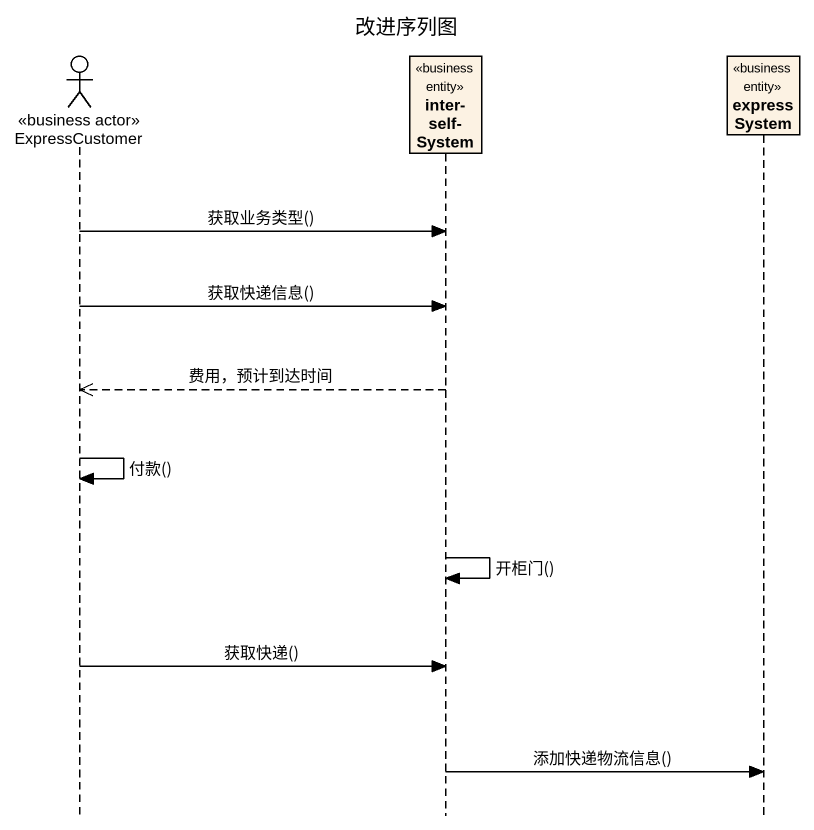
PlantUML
@startuml
title 改进序列图
hide footbox
actor ExpressCustomer <<business actor>>
participant "inter-self-System" as inter_self_System <<business entity>>
participant expressSystem <<business entity>>

ExpressCustomer -> inter_self_System : 获取业务类型()
ExpressCustomer -> inter_self_System : 获取快递信息()
inter_self_System -->> ExpressCustomer : 费用，预计到达时间
ExpressCustomer -> ExpressCustomer : 付款()
inter_self_System -> inter_self_System : 开柜门()
ExpressCustomer -> inter_self_System : 获取快递()
inter_self_System -> expressSystem : 添加快递物流信息()
@enduml
